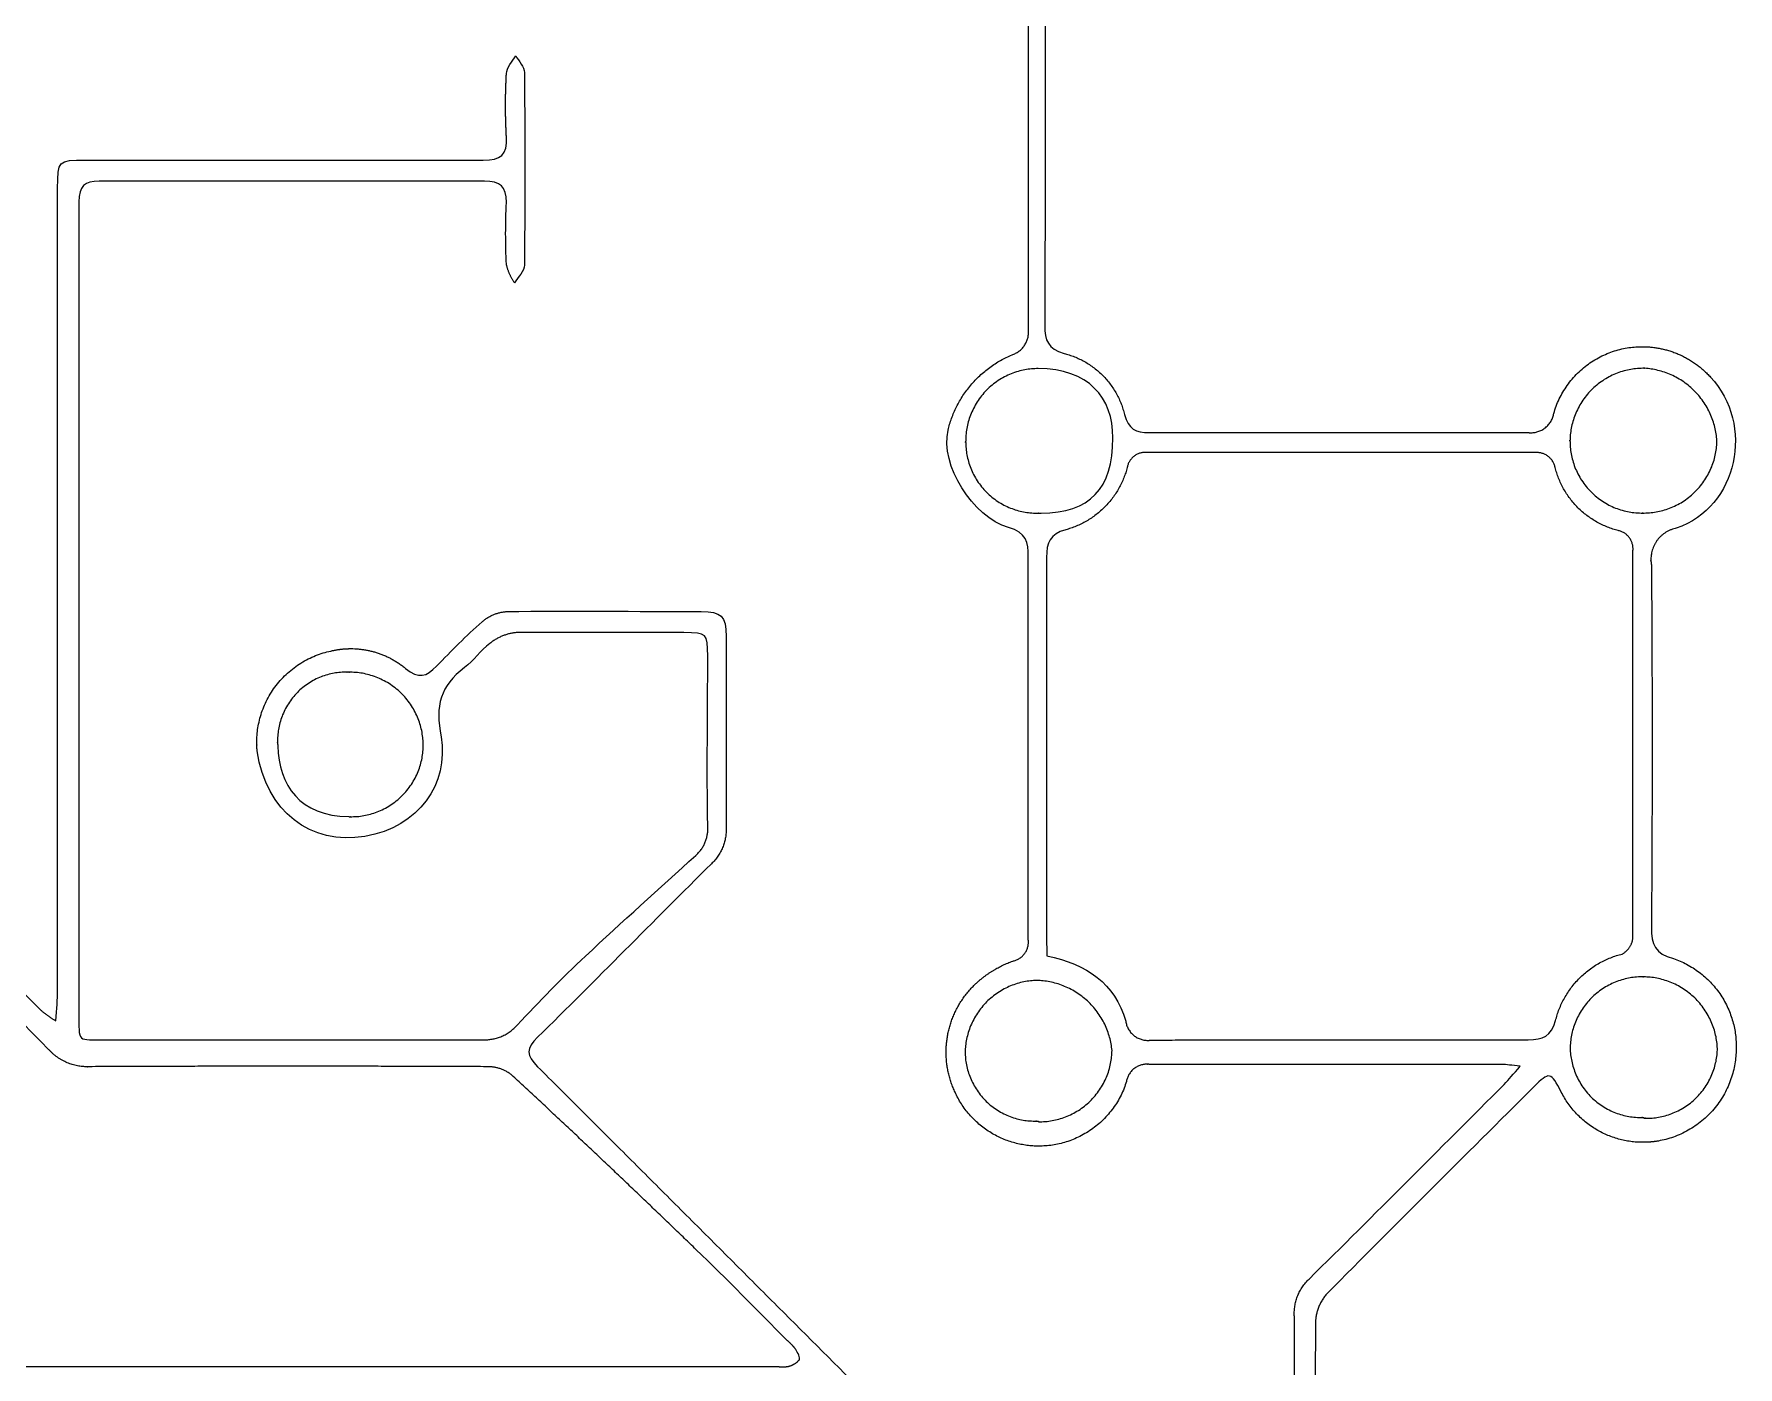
# Model space of a CAD drawing. Header units: millimetres. Extents: x -2315 to 326, y -226 to 400.
# Drawn here: x -2152.87 to -2143.18, y 13.17 to 20.75 of the extents above; entities that cross this region are included whole.
import ezdxf

# ---------------------------------------------------------------- set-up
doc = ezdxf.new("R2010")
doc.units = ezdxf.units.MM
doc.layers.add('Layer 03', color=5, linetype='Continuous', true_color=0x0000ff)

msp = doc.modelspace()

# ---------------------------------------------------------------- linework, layer by layer
at = {"layer": 'Layer 03'}
for p, q in [((-2143.7163, 18.027), (-2143.7196, 18.027)), ((-2143.7163, 18.027), (-2143.7196, 18.027)), ((-2147.1111, 15.6221), (-2147.1086, 15.5065)), ((-2147.1111, 15.6221), (-2147.1086, 15.5065)), ((-2147.1573, 14.566), (-2147.1573, 14.5618)), ((-2147.1573, 14.566), (-2147.1573, 14.5618)), ((-2143.7113, 14.5861), (-2143.7113, 14.5819)), ((-2143.7113, 14.5861), (-2143.7113, 14.5819))]:
    msp.add_line(p, q, dxfattribs=at)
for points, degree in [([(-2147.2142, 19.0723), (-2147.2142, 20.665), (-2147.2142, 22.2576)], 2), ([(-2147.2142, 19.0723), (-2147.2142, 20.665), (-2147.2142, 22.2576)], 2), ([(-2147.1212, 22.2618), (-2147.1162, 20.6775), (-2147.1212, 19.0933)], 2), ([(-2147.1212, 22.2618), (-2147.1162, 20.6775), (-2147.1212, 19.0933)], 2), ([(-2150.1858, 20.5283), (-2150.1858, 20.5635), (-2150.1514, 20.5971), (-2150.133, 20.6306)], 3), ([(-2150.1858, 20.5283), (-2150.1858, 20.5635), (-2150.1514, 20.5971), (-2150.133, 20.6306)], 3), ([(-2150.133, 20.6306), (-2150.1154, 20.5987), (-2150.0844, 20.5669), (-2150.0835, 20.5342)], 3), ([(-2150.133, 20.6306), (-2150.1154, 20.5987), (-2150.0844, 20.5669), (-2150.0835, 20.5342)], 3), ([(-2150.0835, 20.5342), (-2150.0785, 19.986), (-2150.0835, 19.4386)], 2), ([(-2150.0835, 20.5342), (-2150.0785, 19.986), (-2150.0835, 19.4386)], 2), ([(-2150.3182, 20.0355), (-2150.2168, 20.0355), (-2150.1799, 20.0656), (-2150.1858, 20.1671)], 3), ([(-2150.3182, 20.0355), (-2150.2168, 20.0355), (-2150.1799, 20.0656), (-2150.1858, 20.1671)], 3), ([(-2152.7407, 19.8754), (-2152.7407, 20.0355), (-2152.7407, 20.0355), (-2152.5815, 20.0355)], 3), ([(-2152.7407, 19.8754), (-2152.7407, 20.0355), (-2152.7407, 20.0355), (-2152.5815, 20.0355)], 3), ([(-2152.5815, 20.0355), (-2151.8271, 20.0355), (-2151.0726, 20.0355), (-2150.3182, 20.0355)], 3), ([(-2152.5815, 20.0355), (-2151.8271, 20.0355), (-2151.0726, 20.0355), (-2150.3182, 20.0355)], 3), ([(-2152.5035, 19.9156), (-2152.5873, 19.9156), (-2152.62, 19.8879), (-2152.6192, 19.7991)], 3), ([(-2152.5035, 19.9156), (-2152.5873, 19.9156), (-2152.62, 19.8879), (-2152.6192, 19.7991)], 3), ([(-2150.3107, 19.9156), (-2151.4071, 19.9156), (-2152.5035, 19.9156)], 2), ([(-2150.3107, 19.9156), (-2151.4071, 19.9156), (-2152.5035, 19.9156)], 2), ([(-2150.1858, 19.794), (-2150.1858, 19.8879), (-2150.221, 19.9156), (-2150.3107, 19.9156)], 3), ([(-2150.1858, 19.794), (-2150.1858, 19.8879), (-2150.221, 19.9156), (-2150.3107, 19.9156)], 3), ([(-2152.7407, 15.3086), (-2152.7407, 17.592), (-2152.7407, 19.8754)], 2), ([(-2152.7407, 15.3086), (-2152.7407, 17.592), (-2152.7407, 19.8754)], 2), ([(-2152.6192, 19.7991), (-2152.6192, 19.3364), (-2152.6192, 18.877), (-2152.6192, 18.411)], 3), ([(-2152.6192, 19.7991), (-2152.6192, 19.3364), (-2152.6192, 18.877), (-2152.6192, 18.411)], 3), ([(-2150.1858, 19.442), (-2150.1917, 19.5593), (-2150.1917, 19.6767), (-2150.1858, 19.794)], 3), ([(-2150.1858, 19.442), (-2150.1917, 19.5593), (-2150.1917, 19.6767), (-2150.1858, 19.794)], 3), ([(-2150.0835, 19.4386), (-2150.0835, 19.4043), (-2150.1204, 19.3707), (-2150.1405, 19.3372)], 3), ([(-2150.0835, 19.4386), (-2150.0835, 19.4043), (-2150.1204, 19.3707), (-2150.1405, 19.3372)], 3), ([(-2147.1212, 19.0933), (-2147.1212, 19.0095), (-2147.1028, 18.9625), (-2147.0114, 18.9357)], 3), ([(-2147.1212, 19.0933), (-2147.1212, 19.0095), (-2147.1028, 18.9625), (-2147.0114, 18.9357)], 3), ([(-2146.7331, 18.4545), (-2146.7331, 18.6859), (-2146.8739, 18.8494), (-2147.1589, 18.8494)], 3), ([(-2146.7331, 18.4545), (-2146.7331, 18.6859), (-2146.8739, 18.8494), (-2147.1589, 18.8494)], 3), ([(-2143.3315, 18.8007), (-2143.0801, 18.5317), (-2143.174, 18.0606), (-2143.526, 17.9407)], 3), ([(-2143.3315, 18.8007), (-2143.0801, 18.5317), (-2143.174, 18.0606), (-2143.526, 17.9407)], 3), ([(-2146.6677, 18.5887), (-2146.6459, 18.5048), (-2146.604, 18.4847), (-2146.5252, 18.4856)], 3), ([(-2146.6677, 18.5887), (-2146.6459, 18.5048), (-2146.604, 18.4847), (-2146.5252, 18.4856)], 3), ([(-2147.3274, 17.9449), (-2147.5319, 18.0052), (-2147.7172, 18.3003), (-2147.6719, 18.499)], 3), ([(-2147.3274, 17.9449), (-2147.5319, 18.0052), (-2147.7172, 18.3003), (-2147.6719, 18.499)], 3), ([(-2147.1422, 18.027), (-2146.863, 18.027), (-2146.7348, 18.1654), (-2146.7331, 18.4545)], 3), ([(-2147.1422, 18.027), (-2146.863, 18.027), (-2146.7348, 18.1654), (-2146.7331, 18.4545)], 3), ([(-2146.5252, 18.4856), (-2145.4489, 18.4856), (-2144.3726, 18.4856)], 2), ([(-2146.5252, 18.4856), (-2145.4489, 18.4856), (-2144.3726, 18.4856)], 2), ([(-2152.6192, 18.411), (-2152.6192, 16.7965), (-2152.6192, 15.1821)], 2), ([(-2152.6192, 18.411), (-2152.6192, 16.7965), (-2152.6192, 15.1821)], 2), ([(-2144.3341, 18.3707), (-2145.4355, 18.3707), (-2146.5361, 18.3707)], 2), ([(-2144.3341, 18.3707), (-2145.4355, 18.3707), (-2146.5361, 18.3707)], 2), ([(-2147.2151, 17.7773), (-2147.2151, 17.8611), (-2147.2268, 17.9156), (-2147.3274, 17.9449)], 3), ([(-2147.2151, 17.7773), (-2147.2151, 17.8611), (-2147.2268, 17.9156), (-2147.3274, 17.9449)], 3), ([(-2147.0022, 17.9315), (-2147.0919, 17.9063), (-2147.1111, 17.8594), (-2147.1111, 17.7739)], 3), ([(-2147.0022, 17.9315), (-2147.0919, 17.9063), (-2147.1111, 17.8594), (-2147.1111, 17.7739)], 3), ([(-2147.2151, 16.2684), (-2147.2151, 16.7714), (-2147.2151, 17.2743), (-2147.2151, 17.7773)], 3), ([(-2147.2151, 16.2684), (-2147.2151, 16.7714), (-2147.2151, 17.2743), (-2147.2151, 17.7773)], 3), ([(-2147.1111, 17.7739), (-2147.1111, 17.0564), (-2147.1111, 16.3397), (-2147.1111, 15.6221)], 3), ([(-2147.1111, 17.7739), (-2147.1111, 17.0564), (-2147.1111, 16.3397), (-2147.1111, 15.6221)], 3), ([(-2143.7733, 15.6071), (-2143.7733, 16.3414), (-2143.7733, 17.0748), (-2143.7733, 17.8091)], 3), ([(-2143.7733, 15.6071), (-2143.7733, 16.3414), (-2143.7733, 17.0748), (-2143.7733, 17.8091)], 3), ([(-2143.6677, 17.7311), (-2143.6601, 16.7001), (-2143.6677, 15.6691)], 2), ([(-2143.6677, 17.7311), (-2143.6601, 16.7001), (-2143.6677, 15.6691)], 2), ([(-2150.185, 17.4663), (-2149.8161, 17.4713), (-2149.4465, 17.4663), (-2149.0776, 17.4663)], 3), ([(-2150.185, 17.4663), (-2149.8161, 17.4713), (-2149.4465, 17.4663), (-2149.0776, 17.4663)], 3), ([(-2149.0776, 17.4663), (-2148.9611, 17.4663), (-2148.936, 17.4411), (-2148.9351, 17.3246)], 3), ([(-2149.0776, 17.4663), (-2148.9611, 17.4663), (-2148.936, 17.4411), (-2148.9351, 17.3246)], 3), ([(-2150.5831, 17.1561), (-2150.4993, 17.2399), (-2150.4155, 17.3305), (-2150.3249, 17.4076)], 3), ([(-2150.5831, 17.1561), (-2150.4993, 17.2399), (-2150.4155, 17.3305), (-2150.3249, 17.4076)], 3), ([(-2150.2797, 17.2852), (-2150.3333, 17.2466), (-2150.3719, 17.1863), (-2150.4247, 17.1469)], 3), ([(-2150.2797, 17.2852), (-2150.3333, 17.2466), (-2150.3719, 17.1863), (-2150.4247, 17.1469)], 3), ([(-2149.1757, 17.3464), (-2149.4943, 17.3464), (-2149.8128, 17.3464), (-2150.1313, 17.3464)], 3), ([(-2149.1757, 17.3464), (-2149.4943, 17.3464), (-2149.8128, 17.3464), (-2150.1313, 17.3464)], 3), ([(-2149.0399, 17.2114), (-2149.0399, 17.343), (-2149.0441, 17.3464), (-2149.1757, 17.3464)], 3), ([(-2149.0399, 17.2114), (-2149.0399, 17.343), (-2149.0441, 17.3464), (-2149.1757, 17.3464)], 3), ([(-2148.9351, 17.3246), (-2148.9351, 16.9625), (-2148.9351, 16.6004), (-2148.9351, 16.2349)], 3), ([(-2148.9351, 17.3246), (-2148.9351, 16.9625), (-2148.9351, 16.6004), (-2148.9351, 16.2349)], 3), ([(-2149.0399, 16.2458), (-2149.0458, 16.5668), (-2149.0399, 16.8896), (-2149.0399, 17.2114)], 3), ([(-2149.0399, 16.2458), (-2149.0458, 16.5668), (-2149.0399, 16.8896), (-2149.0399, 17.2114)], 3), ([(-2150.76, 17.1427), (-2150.6871, 17.0807), (-2150.641, 17.0949), (-2150.5831, 17.1561)], 3), ([(-2150.76, 17.1427), (-2150.6871, 17.0807), (-2150.641, 17.0949), (-2150.5831, 17.1561)], 3), ([(-2150.4247, 17.1469), (-2150.5613, 17.0438), (-2150.5923, 16.9306), (-2150.558, 16.7529)], 3), ([(-2150.4247, 17.1469), (-2150.5613, 17.0438), (-2150.5923, 16.9306), (-2150.558, 16.7529)], 3), ([(-2151.4876, 16.7018), (-2151.4817, 16.4771), (-2151.361, 16.302), (-2151.0835, 16.2986)], 3), ([(-2151.4876, 16.7018), (-2151.4817, 16.4771), (-2151.361, 16.302), (-2151.0835, 16.2986)], 3), ([(-2150.558, 16.7529), (-2150.5127, 16.4847), (-2150.6837, 16.2399), (-2150.9913, 16.1863)], 3), ([(-2150.558, 16.7529), (-2150.5127, 16.4847), (-2150.6837, 16.2399), (-2150.9913, 16.1863)], 3), ([(-2154.3175, 16.6649), (-2153.5765, 15.9331), (-2152.8355, 15.1963)], 2), ([(-2154.3175, 16.6649), (-2153.5765, 15.9331), (-2152.8355, 15.1963)], 2), ([(-2150.9913, 16.1863), (-2151.299, 16.1326), (-2151.5538, 16.3271), (-2151.6049, 16.6725)], 3), ([(-2150.9913, 16.1863), (-2151.299, 16.1326), (-2151.5538, 16.3271), (-2151.6049, 16.6725)], 3), ([(-2152.7902, 14.9717), (-2153.3074, 15.4973), (-2153.8279, 16.0195), (-2154.346, 16.545)], 3), ([(-2152.7902, 14.9717), (-2153.3074, 15.4973), (-2153.8279, 16.0195), (-2154.346, 16.545)], 3), ([(-2147.2151, 15.5978), (-2147.2151, 15.8225), (-2147.2151, 16.0471), (-2147.2151, 16.2684)], 3), ([(-2147.2151, 15.5978), (-2147.2151, 15.8225), (-2147.2151, 16.0471), (-2147.2151, 16.2684)], 3), ([(-2149.019, 16.0304), (-2149.3492, 15.7026), (-2149.6761, 15.3698), (-2150.0081, 15.0429)], 3), ([(-2149.019, 16.0304), (-2149.3492, 15.7026), (-2149.6761, 15.3698), (-2150.0081, 15.0429)], 3), ([(-2149.7348, 15.5048), (-2149.5286, 15.6993), (-2149.3157, 15.8887), (-2149.1078, 16.0781)], 3), ([(-2149.7348, 15.5048), (-2149.5286, 15.6993), (-2149.3157, 15.8887), (-2149.1078, 16.0781)], 3), ([(-2143.6677, 15.6691), (-2143.6677, 15.571), (-2143.6459, 15.519), (-2143.5428, 15.4905)], 3), ([(-2143.6677, 15.6691), (-2143.6677, 15.571), (-2143.6459, 15.519), (-2143.5428, 15.4905)], 3), ([(-2150.1246, 15.1125), (-2149.998, 15.2466), (-2149.8731, 15.3782), (-2149.7348, 15.5048)], 3), ([(-2150.1246, 15.1125), (-2149.998, 15.2466), (-2149.8731, 15.3782), (-2149.7348, 15.5048)], 3), ([(-2147.1086, 15.5065), (-2146.8815, 15.4587), (-2146.7214, 15.3489), (-2146.6602, 15.1343)], 3), ([(-2147.1086, 15.5065), (-2146.8815, 15.4587), (-2146.7214, 15.3489), (-2146.6602, 15.1343)], 3), ([(-2152.7516, 15.136), (-2152.7466, 15.2072), (-2152.7407, 15.2575), (-2152.7407, 15.3086)], 3), ([(-2152.7516, 15.136), (-2152.7466, 15.2072), (-2152.7407, 15.2575), (-2152.7407, 15.3086)], 3), ([(-2152.6192, 15.1821), (-2152.6192, 15.0077), (-2152.6334, 15.0287), (-2152.4608, 15.0287)], 3), ([(-2152.6192, 15.1821), (-2152.6192, 15.0077), (-2152.6334, 15.0287), (-2152.4608, 15.0287)], 3), ([(-2144.3693, 15.0287), (-2144.2855, 15.0287), (-2144.2385, 15.0488), (-2144.2134, 15.1376)], 3), ([(-2144.3693, 15.0287), (-2144.2855, 15.0287), (-2144.2385, 15.0488), (-2144.2134, 15.1376)], 3), ([(-2150.0081, 15.0429), (-2150.0735, 14.9792), (-2150.0751, 14.9398), (-2150.0081, 14.8753)], 3), ([(-2150.0081, 15.0429), (-2150.0735, 14.9792), (-2150.0751, 14.9398), (-2150.0081, 14.8753)], 3), ([(-2152.4608, 15.0287), (-2151.7466, 15.0287), (-2151.0358, 15.0287), (-2150.3182, 15.0287)], 3), ([(-2152.4608, 15.0287), (-2151.7466, 15.0287), (-2151.0358, 15.0287), (-2150.3182, 15.0287)], 3), ([(-2146.5126, 15.027), (-2145.4422, 15.0287), (-2144.3693, 15.0287)], 2), ([(-2146.5126, 15.027), (-2145.4422, 15.0287), (-2144.3693, 15.0287)], 2), ([(-2150.2981, 14.8753), (-2151.4297, 14.8803), (-2152.5614, 14.8753)], 2), ([(-2150.2981, 14.8753), (-2151.4297, 14.8803), (-2152.5614, 14.8753)], 2), ([(-2150.0081, 14.8753), (-2148.0014, 12.8711), (-2145.9971, 10.8635)], 2), ([(-2150.0081, 14.8753), (-2148.0014, 12.8711), (-2145.9971, 10.8635)], 2), ([(-2144.5202, 14.8879), (-2145.1908, 14.8879), (-2145.8546, 14.8879), (-2146.5219, 14.8879)], 3), ([(-2144.5202, 14.8879), (-2145.1908, 14.8879), (-2145.8546, 14.8879), (-2146.5219, 14.8879)], 3), ([(-2144.4145, 14.8778), (-2144.464, 14.8828), (-2144.4925, 14.8879), (-2144.5202, 14.8879)], 3), ([(-2144.4145, 14.8778), (-2144.464, 14.8828), (-2144.4925, 14.8879), (-2144.5202, 14.8879)], 3), ([(-2144.5059, 14.7747), (-2144.4791, 14.8024), (-2144.4548, 14.8325), (-2144.4145, 14.8778)], 3), ([(-2144.5059, 14.7747), (-2144.4791, 14.8024), (-2144.4548, 14.8325), (-2144.4145, 14.8778)], 3), ([(-2144.1807, 14.7303), (-2144.2402, 14.8468), (-2144.2494, 14.8493), (-2144.3391, 14.7588)], 3), ([(-2144.1807, 14.7303), (-2144.2402, 14.8468), (-2144.2494, 14.8493), (-2144.3391, 14.7588)], 3), ([(-2149.107, 13.835), (-2149.6275, 14.338), (-2150.1548, 14.8275)], 2), ([(-2149.107, 13.835), (-2149.6275, 14.338), (-2150.1548, 14.8275)], 2), ([(-2145.6166, 13.6665), (-2145.2444, 14.0337), (-2144.8756, 14.405), (-2144.5059, 14.7747)], 3), ([(-2145.6166, 13.6665), (-2145.2444, 14.0337), (-2144.8756, 14.405), (-2144.5059, 14.7747)], 3), ([(-2144.3391, 14.7588), (-2144.7306, 14.3681), (-2145.1229, 13.9784), (-2145.5126, 13.5852)], 3), ([(-2144.3391, 14.7588), (-2144.7306, 14.3681), (-2145.1229, 13.9784), (-2145.5126, 13.5852)], 3), ([(-2148.5873, 13.317), (-2148.7608, 13.4897), (-2148.931, 13.6657), (-2149.107, 13.835)], 3), ([(-2148.5873, 13.317), (-2148.7608, 13.4897), (-2148.931, 13.6657), (-2149.107, 13.835)], 3), ([(-2145.7004, 10.7587), (-2145.7004, 12.1066), (-2145.7004, 13.4545)], 2), ([(-2145.7004, 10.7587), (-2145.7004, 12.1066), (-2145.7004, 13.4545)], 2), ([(-2145.5805, 13.4176), (-2145.5856, 11.8249), (-2145.5805, 10.239)], 2), ([(-2145.5805, 13.4176), (-2145.5856, 11.8249), (-2145.5805, 10.239)], 2), ([(-2148.5194, 13.2055), (-2148.5118, 13.2172), (-2148.5278, 13.2474), (-2148.5387, 13.2659)], 3), ([(-2148.5194, 13.2055), (-2148.5118, 13.2172), (-2148.5278, 13.2474), (-2148.5387, 13.2659)], 3), ([(-2155.1607, 13.1686), (-2151.9017, 13.1686), (-2148.6434, 13.1686)], 2), ([(-2155.1607, 13.1686), (-2151.9017, 13.1686), (-2148.6434, 13.1686)], 2)]:
    msp.add_open_spline(points, degree=degree, dxfattribs=at)
for points, weights, knots in [([(-2150.1858, 20.1671), (-2150.1908, 20.2573), (-2150.1908, 20.3477), (-2150.1908, 20.4381), (-2150.1858, 20.5283)], [0.978085202279, 0.988598796234, 1, 0.988598796234, 0.978085202279], [-3.2027377, -3.2027377, -3.2027377, -3.1415927, -3.1415927, -3.0804476, -3.0804476, -3.0804476]), ([(-2150.1858, 20.1671), (-2150.1908, 20.2573), (-2150.1908, 20.3477), (-2150.1908, 20.4381), (-2150.1858, 20.5283)], [0.978085202279, 0.988598796234, 1, 0.988598796234, 0.978085202279], [-3.2027377, -3.2027377, -3.2027377, -3.1415927, -3.1415927, -3.0804476, -3.0804476, -3.0804476]), ([(-2144.2234, 18.5945), (-2144.1151, 18.974), (-2143.7205, 18.974), (-2143.4874, 18.974), (-2143.3315, 18.8007)], [0.910928192662, 0.761889083318, 1, 0.844192793167, 0.854151702733], [-2.847793, -2.847793, -2.847793, -1.570796, -1.570796, -0.735197, -0.735197, -0.735197]), ([(-2144.2234, 18.5945), (-2144.1151, 18.974), (-2143.7205, 18.974), (-2143.4874, 18.974), (-2143.3315, 18.8007)], [0.910928192662, 0.761889083318, 1, 0.844192793167, 0.854151702733], [-2.847793, -2.847793, -2.847793, -1.570796, -1.570796, -0.735197, -0.735197, -0.735197]), ([(-2147.1589, 18.8494), (-2147.5716, 18.8488), (-2147.5716, 18.4361), (-2147.5716, 18.429), (-2147.5713, 18.4219)], [0.999406938288, 0.707403612865, 1, 0.992906723624, 0.986157016621], [1.572388, 1.572388, 1.572388, 3.141593, 3.141593, 3.179634, 3.179634, 3.179634]), ([(-2147.1589, 18.8494), (-2147.5716, 18.8488), (-2147.5716, 18.4361), (-2147.5716, 18.429), (-2147.5713, 18.4219)], [0.999406938288, 0.707403612865, 1, 0.992906723624, 0.986157016621], [1.572388, 1.572388, 1.572388, 3.141593, 3.141593, 3.179634, 3.179634, 3.179634]), ([(-2143.7054, 18.851), (-2143.7088, 18.8511), (-2143.7123, 18.8511), (-2144.1199, 18.8511), (-2144.1312, 18.4436)], [0.993312387066, 0.996617121733, 1, 0.712845949693, 0.988746578095], [1.552654, 1.552654, 1.552654, 1.570796, 1.570796, 3.110813, 3.110813, 3.110813]), ([(-2143.7054, 18.851), (-2143.7088, 18.8511), (-2143.7123, 18.8511), (-2144.1199, 18.8511), (-2144.1312, 18.4436)], [0.993312387066, 0.996617121733, 1, 0.712845949693, 0.988746578095], [1.552654, 1.552654, 1.552654, 1.570796, 1.570796, 3.110813, 3.110813, 3.110813]), ([(-2144.3726, 18.4856), (-2144.363, 18.4841), (-2144.3533, 18.4841), (-2144.2415, 18.4841), (-2144.2234, 18.5945)], [0.946675496791, 0.970332741137, 1, 0.739607059289, 0.942212093381], [4.553282, 4.553282, 4.553282, 4.712389, 4.712389, 6.108885, 6.108885, 6.108885]), ([(-2144.3726, 18.4856), (-2144.363, 18.4841), (-2144.3533, 18.4841), (-2144.2415, 18.4841), (-2144.2234, 18.5945)], [0.946675496791, 0.970332741137, 1, 0.739607059289, 0.942212093381], [4.553282, 4.553282, 4.553282, 4.712389, 4.712389, 6.108885, 6.108885, 6.108885]), ([(-2144.1312, 18.4436), (-2144.1313, 18.4403), (-2144.1313, 18.4369), (-2144.1313, 18.027), (-2143.7214, 18.027), (-2143.7188, 18.027), (-2143.7163, 18.027)], [0.993292875382, 0.996607134856, 1, 0.707106781187, 1, 0.997437318902, 0.994919482369], [3.123397, 3.123397, 3.123397, 3.141593, 3.141593, 4.712389, 4.712389, 4.726133, 4.726133, 4.726133]), ([(-2144.1312, 18.4436), (-2144.1313, 18.4403), (-2144.1313, 18.4369), (-2144.1313, 18.027), (-2143.7214, 18.027), (-2143.7188, 18.027), (-2143.7163, 18.027)], [0.993292875382, 0.996607134856, 1, 0.707106781187, 1, 0.997437318902, 0.994919482369], [3.123397, 3.123397, 3.123397, 3.141593, 3.141593, 4.712389, 4.712389, 4.726133, 4.726133, 4.726133]), ([(-2143.7196, 18.027), (-2143.7166, 18.027), (-2143.7135, 18.027), (-2143.3084, 18.027), (-2143.2947, 18.4319)], [0.994042717232, 0.996990434428, 1, 0.714079471385, 0.986386606864], [4.696249, 4.696249, 4.696249, 4.712389, 4.712389, 6.245791, 6.245791, 6.245791]), ([(-2143.7196, 18.027), (-2143.7166, 18.027), (-2143.7135, 18.027), (-2143.3084, 18.027), (-2143.2947, 18.4319)], [0.994042717232, 0.996990434428, 1, 0.714079471385, 0.986386606864], [4.696249, 4.696249, 4.696249, 4.712389, 4.712389, 6.245791, 6.245791, 6.245791]), ([(-2147.5713, 18.4219), (-2147.5614, 18.0264), (-2147.1658, 18.0264), (-2147.154, 18.0264), (-2147.1422, 18.027)], [0.989811828816, 0.71229268735, 1, 0.988086456984, 0.97714208975], [3.169405, 3.169405, 3.169405, 4.712389, 4.712389, 4.776282, 4.776282, 4.776282]), ([(-2147.5713, 18.4219), (-2147.5614, 18.0264), (-2147.1658, 18.0264), (-2147.154, 18.0264), (-2147.1422, 18.027)], [0.989811828816, 0.71229268735, 1, 0.988086456984, 0.97714208975], [3.169405, 3.169405, 3.169405, 4.712389, 4.712389, 4.776282, 4.776282, 4.776282]), ([(-2146.5361, 18.3707), (-2146.5435, 18.3718), (-2146.551, 18.3718), (-2146.6372, 18.3718), (-2146.6518, 18.2869)], [0.947048990177, 0.970566695621, 1, 0.741292072472, 0.939609350491], [1.412945, 1.412945, 1.412945, 1.570796, 1.570796, 2.958256, 2.958256, 2.958256]), ([(-2146.5361, 18.3707), (-2146.5435, 18.3718), (-2146.551, 18.3718), (-2146.6372, 18.3718), (-2146.6518, 18.2869)], [0.947048990177, 0.970566695621, 1, 0.741292072472, 0.939609350491], [1.412945, 1.412945, 1.412945, 1.570796, 1.570796, 2.958256, 2.958256, 2.958256]), ([(-2144.2159, 18.2869), (-2144.2342, 18.3715), (-2144.3208, 18.3715), (-2144.3274, 18.3715), (-2144.3341, 18.3707)], [0.9275743886, 0.749437473544, 1, 0.97485104614, 0.954020866766], [0.227021, 0.227021, 0.227021, 1.570796, 1.570796, 1.705671, 1.705671, 1.705671]), ([(-2144.2159, 18.2869), (-2144.2342, 18.3715), (-2144.3208, 18.3715), (-2144.3274, 18.3715), (-2144.3341, 18.3707)], [0.9275743886, 0.749437473544, 1, 0.97485104614, 0.954020866766], [0.227021, 0.227021, 0.227021, 1.570796, 1.570796, 1.705671, 1.705671, 1.705671]), ([(-2143.526, 17.9407), (-2143.6707, 17.9116), (-2143.6707, 17.764), (-2143.6707, 17.7474), (-2143.6677, 17.7311)], [0.931497275356, 0.746714176596, 1, 0.963297849895, 0.935793917678], [1.783212, 1.783212, 1.783212, 3.141593, 3.141593, 3.338428, 3.338428, 3.338428]), ([(-2143.526, 17.9407), (-2143.6707, 17.9116), (-2143.6707, 17.764), (-2143.6707, 17.7474), (-2143.6677, 17.7311)], [0.931497275356, 0.746714176596, 1, 0.963297849895, 0.935793917678], [1.783212, 1.783212, 1.783212, 3.141593, 3.141593, 3.338428, 3.338428, 3.338428]), ([(-2151.6049, 16.6725), (-2151.6071, 16.6967), (-2151.6071, 16.721), (-2151.6071, 17.1518), (-2151.1858, 17.2416)], [0.96518564705, 0.981413335293, 1, 0.748927236058, 0.92830167092], [-3.241274, -3.241274, -3.241274, -3.141593, -3.141593, -1.795081, -1.795081, -1.795081]), ([(-2151.6049, 16.6725), (-2151.6071, 16.6967), (-2151.6071, 16.721), (-2151.6071, 17.1518), (-2151.1858, 17.2416)], [0.96518564705, 0.981413335293, 1, 0.748927236058, 0.92830167092], [-3.241274, -3.241274, -3.241274, -3.141593, -3.141593, -1.795081, -1.795081, -1.795081]), ([(-2151.1858, 17.2416), (-2151.1296, 17.2551), (-2151.0718, 17.2551), (-2150.8956, 17.2551), (-2150.76, 17.1427)], [0.921481092314, 0.953291956864, 1, 0.870084125638, 0.855419362105], [-1.8212932, -1.8212932, -1.8212932, -1.5707963, -1.5707963, -0.8740531, -0.8740531, -0.8740531]), ([(-2151.1858, 17.2416), (-2151.1296, 17.2551), (-2151.0718, 17.2551), (-2150.8956, 17.2551), (-2150.76, 17.1427)], [0.921481092314, 0.953291956864, 1, 0.870084125638, 0.855419362105], [-1.8212932, -1.8212932, -1.8212932, -1.5707963, -1.5707963, -0.8740531, -0.8740531, -0.8740531]), ([(-2151.0844, 17.1209), (-2151.0916, 17.1212), (-2151.0989, 17.1212), (-2151.4887, 17.1212), (-2151.4887, 16.7314), (-2151.4887, 16.7166), (-2151.4876, 16.7018)], [0.985065269655, 0.992331878787, 1, 0.707106781187, 1, 0.984488833644, 0.970620561465], [1.529672, 1.529672, 1.529672, 1.570796, 1.570796, 3.141593, 3.141593, 3.22478, 3.22478, 3.22478]), ([(-2151.0844, 17.1209), (-2151.0916, 17.1212), (-2151.0989, 17.1212), (-2151.4887, 17.1212), (-2151.4887, 16.7314), (-2151.4887, 16.7166), (-2151.4876, 16.7018)], [0.985065269655, 0.992331878787, 1, 0.707106781187, 1, 0.984488833644, 0.970620561465], [1.529672, 1.529672, 1.529672, 1.570796, 1.570796, 3.141593, 3.141593, 3.22478, 3.22478, 3.22478]), ([(-2150.6594, 16.7127), (-2150.67, 17.121), (-2151.0784, 17.121), (-2151.0814, 17.121), (-2151.0844, 17.1209)], [0.98952286632, 0.712442552232, 1, 0.997039680516, 0.994139201894], [0.028616, 0.028616, 0.028616, 1.570796, 1.570796, 1.586673, 1.586673, 1.586673]), ([(-2150.6594, 16.7127), (-2150.67, 17.121), (-2151.0784, 17.121), (-2151.0814, 17.121), (-2151.0844, 17.1209)], [0.98952286632, 0.712442552232, 1, 0.997039680516, 0.994139201894], [0.028616, 0.028616, 0.028616, 1.570796, 1.570796, 1.586673, 1.586673, 1.586673]), ([(-2151.0835, 16.2986), (-2151.076, 16.2983), (-2151.0684, 16.2983), (-2150.6594, 16.2983), (-2150.6594, 16.7074)], [0.98519246014, 0.992398971728, 1, 0.707106781187, 1], [4.671624, 4.671624, 4.671624, 4.712389, 4.712389, 6.283185, 6.283185, 6.283185]), ([(-2151.0835, 16.2986), (-2151.076, 16.2983), (-2151.0684, 16.2983), (-2150.6594, 16.2983), (-2150.6594, 16.7074)], [0.98519246014, 0.992398971728, 1, 0.707106781187, 1], [4.671624, 4.671624, 4.671624, 4.712389, 4.712389, 6.283185, 6.283185, 6.283185]), ([(-2147.6317, 14.7294), (-2147.6828, 14.8378), (-2147.6828, 14.9576), (-2147.6828, 15.1895), (-2147.5135, 15.348)], [0.879398234278, 0.915074848055, 1, 0.847719965332, 0.853785754118], [-3.597049, -3.597049, -3.597049, -3.141593, -3.141593, -2.32491, -2.32491, -2.32491]), ([(-2147.6317, 14.7294), (-2147.6828, 14.8378), (-2147.6828, 14.9576), (-2147.6828, 15.1895), (-2147.5135, 15.348)], [0.879398234278, 0.915074848055, 1, 0.847719965332, 0.853785754118], [-3.597049, -3.597049, -3.597049, -3.141593, -3.141593, -2.32491, -2.32491, -2.32491]), ([(-2143.7113, 15.3866), (-2143.7148, 15.3867), (-2143.7182, 15.3867), (-2144.1159, 15.3867), (-2144.1304, 14.9893)], [0.993096994488, 0.996506836354, 1, 0.714600128362, 0.985396723552], [1.552062, 1.552062, 1.552062, 1.570796, 1.570796, 3.101406, 3.101406, 3.101406]), ([(-2143.7113, 15.3866), (-2143.7148, 15.3867), (-2143.7182, 15.3867), (-2144.1159, 15.3867), (-2144.1304, 14.9893)], [0.993096994488, 0.996506836354, 1, 0.714600128362, 0.985396723552], [1.552062, 1.552062, 1.552062, 1.570796, 1.570796, 3.101406, 3.101406, 3.101406]), ([(-2146.6602, 15.1343), (-2146.6451, 15.025), (-2146.5348, 15.025), (-2146.5236, 15.025), (-2146.5126, 15.027)], [0.949845719433, 0.734802874508, 1, 0.964766184308, 0.938009326692], [3.290128, 3.290128, 3.290128, 4.712389, 4.712389, 4.901349, 4.901349, 4.901349]), ([(-2146.6602, 15.1343), (-2146.6451, 15.025), (-2146.5348, 15.025), (-2146.5236, 15.025), (-2146.5126, 15.027)], [0.949845719433, 0.734802874508, 1, 0.964766184308, 0.938009326692], [3.290128, 3.290128, 3.290128, 4.712389, 4.712389, 4.901349, 4.901349, 4.901349]), ([(-2150.3182, 15.0287), (-2150.3135, 15.0285), (-2150.3088, 15.0285), (-2150.1975, 15.0285), (-2150.1246, 15.1125)], [0.984518574788, 0.992043127309, 1, 0.841101231741, 0.854612180965], [4.669716, 4.669716, 4.669716, 4.712389, 4.712389, 5.5645685, 5.5645685, 5.5645685]), ([(-2150.3182, 15.0287), (-2150.3135, 15.0285), (-2150.3088, 15.0285), (-2150.1975, 15.0285), (-2150.1246, 15.1125)], [0.984518574788, 0.992043127309, 1, 0.841101231741, 0.854612180965], [4.669716, 4.669716, 4.669716, 4.712389, 4.712389, 5.5645685, 5.5645685, 5.5645685]), ([(-2152.5614, 14.8753), (-2152.567, 14.8751), (-2152.5726, 14.8751), (-2152.7028, 14.8751), (-2152.7902, 14.9717)], [0.984690414329, 0.992133953782, 1, 0.844668261362, 0.854092464333], [-4.7545749, -4.7545749, -4.7545749, -4.712389, -4.712389, -3.8793396, -3.8793396, -3.8793396]), ([(-2152.5614, 14.8753), (-2152.567, 14.8751), (-2152.5726, 14.8751), (-2152.7028, 14.8751), (-2152.7902, 14.9717)], [0.984690414329, 0.992133953782, 1, 0.844668261362, 0.854092464333], [-4.7545749, -4.7545749, -4.7545749, -4.712389, -4.712389, -3.8793396, -3.8793396, -3.8793396]), ([(-2147.5747, 14.9583), (-2147.5702, 14.5655), (-2147.1774, 14.5655), (-2147.1673, 14.5655), (-2147.1573, 14.566)], [0.995338068997, 0.709456598755, 1, 0.989602672606, 0.979943528346], [3.154195, 3.154195, 3.154195, 4.712389, 4.712389, 4.76815, 4.76815, 4.76815]), ([(-2147.5747, 14.9583), (-2147.5702, 14.5655), (-2147.1774, 14.5655), (-2147.1673, 14.5655), (-2147.1573, 14.566)], [0.995338068997, 0.709456598755, 1, 0.989602672606, 0.979943528346], [3.154195, 3.154195, 3.154195, 4.712389, 4.712389, 4.76815, 4.76815, 4.76815]), ([(-2147.1573, 14.5618), (-2147.1547, 14.5617), (-2147.1521, 14.5617), (-2146.7463, 14.5617), (-2146.7381, 14.9675)], [0.994942125615, 0.99744884171, 1, 0.711266482931, 0.991798749595], [4.698707, 4.698707, 4.698707, 4.712389, 4.712389, 6.260877, 6.260877, 6.260877]), ([(-2147.1573, 14.5618), (-2147.1547, 14.5617), (-2147.1521, 14.5617), (-2146.7463, 14.5617), (-2146.7381, 14.9675)], [0.994942125615, 0.99744884171, 1, 0.711266482931, 0.991798749595], [4.698707, 4.698707, 4.698707, 4.712389, 4.712389, 6.260877, 6.260877, 6.260877]), ([(-2144.1304, 14.9893), (-2144.1298, 14.5858), (-2143.7264, 14.5858), (-2143.7188, 14.5858), (-2143.7113, 14.5861)], [0.999430300681, 0.707391908413, 1, 0.992322231059, 0.985046985168], [3.143122, 3.143122, 3.143122, 4.712389, 4.712389, 4.753565, 4.753565, 4.753565]), ([(-2144.1304, 14.9893), (-2144.1298, 14.5858), (-2143.7264, 14.5858), (-2143.7188, 14.5858), (-2143.7113, 14.5861)], [0.999430300681, 0.707391908413, 1, 0.992322231059, 0.985046985168], [3.143122, 3.143122, 3.143122, 4.712389, 4.712389, 4.753565, 4.753565, 4.753565]), ([(-2143.7113, 14.5819), (-2143.7037, 14.5816), (-2143.6961, 14.5816), (-2143.2985, 14.5816), (-2143.2921, 14.9792)], [0.984998477907, 0.992296633168, 1, 0.710388197127, 0.993510694509], [4.671076, 4.671076, 4.671076, 4.712389, 4.712389, 6.265587, 6.265587, 6.265587]), ([(-2143.7113, 14.5819), (-2143.7037, 14.5816), (-2143.6961, 14.5816), (-2143.2985, 14.5816), (-2143.2921, 14.9792)], [0.984998477907, 0.992296633168, 1, 0.710388197127, 0.993510694509], [4.671076, 4.671076, 4.671076, 4.712389, 4.712389, 6.265587, 6.265587, 6.265587]), ([(-2150.1548, 14.8275), (-2150.2157, 14.8753), (-2150.2931, 14.8753), (-2150.2956, 14.8753), (-2150.2981, 14.8753)], [0.856599622529, 0.874674714854, 1, 0.995349483899, 0.990846648241], [0.8986725, 0.8986725, 0.8986725, 1.5707963, 1.5707963, 1.5957372, 1.5957372, 1.5957372]), ([(-2150.1548, 14.8275), (-2150.2157, 14.8753), (-2150.2931, 14.8753), (-2150.2956, 14.8753), (-2150.2981, 14.8753)], [0.856599622529, 0.874674714854, 1, 0.995349483899, 0.990846648241], [0.8986725, 0.8986725, 0.8986725, 1.5707963, 1.5707963, 1.5957372, 1.5957372, 1.5957372]), ([(-2146.5219, 14.8879), (-2146.531, 14.8893), (-2146.5403, 14.8893), (-2146.6395, 14.8893), (-2146.656, 14.7915)], [0.943562442792, 0.968364193702, 1, 0.740609165042, 0.940659525294], [1.401132, 1.401132, 1.401132, 1.570796, 1.570796, 2.961918, 2.961918, 2.961918]), ([(-2146.5219, 14.8879), (-2146.531, 14.8893), (-2146.5403, 14.8893), (-2146.6395, 14.8893), (-2146.656, 14.7915)], [0.943562442792, 0.968364193702, 1, 0.740609165042, 0.940659525294], [1.401132, 1.401132, 1.401132, 1.570796, 1.570796, 2.961918, 2.961918, 2.961918]), ([(-2146.656, 14.7915), (-2146.77, 14.4231), (-2147.1556, 14.4231), (-2147.4922, 14.4231), (-2147.6317, 14.7294)], [0.905817521697, 0.766066792798, 1, 0.78955040639, 0.881525236466], [-5.966981, -5.966981, -5.966981, -4.712389, -4.712389, -3.583741, -3.583741, -3.583741]), ([(-2146.656, 14.7915), (-2146.77, 14.4231), (-2147.1556, 14.4231), (-2147.4922, 14.4231), (-2147.6317, 14.7294)], [0.905817521697, 0.766066792798, 1, 0.78955040639, 0.881525236466], [-5.966981, -5.966981, -5.966981, -4.712389, -4.712389, -3.583741, -3.583741, -3.583741]), ([(-2143.6283, 14.452), (-2143.6716, 14.4446), (-2143.7156, 14.4446), (-2144.0359, 14.4446), (-2144.1807, 14.7303)], [0.940259497835, 0.966237974368, 1, 0.797172984587, 0.875259254555], [-4.893456, -4.893456, -4.893456, -4.712389, -4.712389, -3.624621, -3.624621, -3.624621]), ([(-2143.6283, 14.452), (-2143.6716, 14.4446), (-2143.7156, 14.4446), (-2144.0359, 14.4446), (-2144.1807, 14.7303)], [0.940259497835, 0.966237974368, 1, 0.797172984587, 0.875259254555], [-4.893456, -4.893456, -4.893456, -4.712389, -4.712389, -3.624621, -3.624621, -3.624621]), ([(-2145.7004, 13.4545), (-2145.7008, 13.4622), (-2145.7008, 13.4699), (-2145.7008, 13.5863), (-2145.6166, 13.6665)], [0.977648507668, 0.98836180702, 1, 0.849263858382, 0.853679034244], [-3.2040087, -3.2040087, -3.2040087, -3.1415927, -3.1415927, -2.3331896, -2.3331896, -2.3331896]), ([(-2145.7004, 13.4545), (-2145.7008, 13.4622), (-2145.7008, 13.4699), (-2145.7008, 13.5863), (-2145.6166, 13.6665)], [0.977648507668, 0.98836180702, 1, 0.849263858382, 0.853679034244], [-3.2040087, -3.2040087, -3.2040087, -3.1415927, -3.1415927, -2.3331896, -2.3331896, -2.3331896]), ([(-2148.6434, 13.1686), (-2148.6284, 13.1667), (-2148.6133, 13.1667), (-2148.5981, 13.1667), (-2148.5831, 13.1686)], [0.953718054817, 0.974668110829, 1, 0.974668110829, 0.953718054817], [4.5765332, 4.5765332, 4.5765332, 4.712389, 4.712389, 4.8482448, 4.8482448, 4.8482448]), ([(-2148.6434, 13.1686), (-2148.6284, 13.1667), (-2148.6133, 13.1667), (-2148.5981, 13.1667), (-2148.5831, 13.1686)], [0.953718054817, 0.974668110829, 1, 0.974668110829, 0.953718054817], [4.5765332, 4.5765332, 4.5765332, 4.712389, 4.712389, 4.8482448, 4.8482448, 4.8482448])]:
    msp.add_rational_spline(points, weights, degree=2, knots=knots, dxfattribs=at)
for points, weights in [([(-2150.1405, 19.3372), (-2150.1722, 19.3857), (-2150.1858, 19.442)], [0.862724430645, 0.878452395005, 0.921153184859]), ([(-2150.1405, 19.3372), (-2150.1722, 19.3857), (-2150.1858, 19.442)], [0.862724430645, 0.878452395005, 0.921153184859]), ([(-2147.3073, 18.9281), (-2147.2134, 18.9586), (-2147.2134, 19.0573)], [0.902826284817, 0.768607241212, 1]), ([(-2147.3073, 18.9281), (-2147.2134, 18.9586), (-2147.2134, 19.0573)], [0.902826284817, 0.768607241212, 1]), ([(-2147.2134, 19.0573), (-2147.2134, 19.0648), (-2147.2142, 19.0723)], [1, 0.9775468222, 0.958536163113]), ([(-2147.2134, 19.0573), (-2147.2134, 19.0648), (-2147.2142, 19.0723)], [1, 0.9775468222, 0.958536163113]), ([(-2147.6719, 18.499), (-2147.5978, 18.8055), (-2147.3073, 18.9281)], [0.921042726055, 0.806651624045, 0.886147809997]), ([(-2147.6719, 18.499), (-2147.5978, 18.8055), (-2147.3073, 18.9281)], [0.921042726055, 0.806651624045, 0.886147809997]), ([(-2147.0114, 18.9357), (-2146.7349, 18.8658), (-2146.6677, 18.5887)], [0.918412915361, 0.787463246199, 0.920897503916]), ([(-2147.0114, 18.9357), (-2146.7349, 18.8658), (-2146.6677, 18.5887)], [0.918412915361, 0.787463246199, 0.920897503916]), ([(-2143.2947, 18.4319), (-2143.3138, 18.8239), (-2143.7054, 18.851)], [0.980642672723, 0.730271480086, 0.973141991643]), ([(-2143.2947, 18.4319), (-2143.3138, 18.8239), (-2143.7054, 18.851)], [0.980642672723, 0.730271480086, 0.973141991643]), ([(-2146.6518, 18.2869), (-2146.7236, 18.0073), (-2147.0022, 17.9315)], [0.917426290179, 0.791465364983, 0.913906419017]), ([(-2146.6518, 18.2869), (-2146.7236, 18.0073), (-2147.0022, 17.9315)], [0.917426290179, 0.791465364983, 0.913906419017]), ([(-2143.8571, 17.9273), (-2144.1441, 17.9997), (-2144.2159, 18.2869)], [0.91846233966, 0.788348805578, 0.919054958069]), ([(-2143.8571, 17.9273), (-2144.1441, 17.9997), (-2144.2159, 18.2869)], [0.91846233966, 0.788348805578, 0.919054958069]), ([(-2143.7724, 17.8231), (-2143.7724, 17.9096), (-2143.8571, 17.9273)], [1, 0.748046607857, 0.929565264466]), ([(-2143.7724, 17.8231), (-2143.7724, 17.9096), (-2143.8571, 17.9273)], [1, 0.748046607857, 0.929565264466]), ([(-2143.7733, 17.8091), (-2143.7724, 17.8161), (-2143.7724, 17.8231)], [0.951670510866, 0.973423818926, 1]), ([(-2143.7733, 17.8091), (-2143.7724, 17.8161), (-2143.7724, 17.8231)], [0.951670510866, 0.973423818926, 1]), ([(-2150.3249, 17.4076), (-2150.2647, 17.4603), (-2150.185, 17.4663)], [0.854494136564, 0.864067563137, 0.971064204076]), ([(-2150.3249, 17.4076), (-2150.2647, 17.4603), (-2150.185, 17.4663)], [0.854494136564, 0.864067563137, 0.971064204076]), ([(-2150.1313, 17.3464), (-2150.2145, 17.3376), (-2150.2797, 17.2852)], [0.960237944737, 0.869985574879, 0.856084372539]), ([(-2150.1313, 17.3464), (-2150.2145, 17.3376), (-2150.2797, 17.2852)], [0.960237944737, 0.869985574879, 0.856084372539]), ([(-2150.6594, 16.7074), (-2150.6594, 16.71), (-2150.6594, 16.7127)], [1, 0.997319119236, 0.994687315208]), ([(-2150.6594, 16.7074), (-2150.6594, 16.71), (-2150.6594, 16.7127)], [1, 0.997319119236, 0.994687315208]), ([(-2149.1078, 16.0781), (-2149.0393, 16.1383), (-2149.0393, 16.2294)], [0.854474110349, 0.841941487804, 1]), ([(-2149.1078, 16.0781), (-2149.0393, 16.1383), (-2149.0393, 16.2294)], [0.854474110349, 0.841941487804, 1]), ([(-2149.0393, 16.2294), (-2149.0393, 16.2376), (-2149.0399, 16.2458)], [1, 0.983403400001, 0.968687670667]), ([(-2149.0393, 16.2294), (-2149.0393, 16.2376), (-2149.0399, 16.2458)], [1, 0.983403400001, 0.968687670667]), ([(-2148.9349, 16.2243), (-2148.9349, 16.1091), (-2149.019, 16.0304)], [1, 0.847804275841, 0.853779085955]), ([(-2148.9349, 16.2243), (-2148.9349, 16.1091), (-2149.019, 16.0304)], [1, 0.847804275841, 0.853779085955]), ([(-2148.9351, 16.2349), (-2148.9349, 16.2296), (-2148.9349, 16.2243)], [0.984025172815, 0.991782006045, 1]), ([(-2148.9351, 16.2349), (-2148.9349, 16.2296), (-2148.9349, 16.2243)], [0.984025172815, 0.991782006045, 1]), ([(-2147.3039, 15.4763), (-2147.2143, 15.4936), (-2147.2143, 15.5849)], [0.933532500616, 0.745328303455, 1]), ([(-2147.3039, 15.4763), (-2147.2143, 15.4936), (-2147.2143, 15.5849)], [0.933532500616, 0.745328303455, 1]), ([(-2147.2143, 15.5849), (-2147.2143, 15.5914), (-2147.2151, 15.5978)], [1, 0.976316710059, 0.956463472754]), ([(-2147.2143, 15.5849), (-2147.2143, 15.5914), (-2147.2151, 15.5978)], [1, 0.976316710059, 0.956463472754]), ([(-2143.8345, 15.5165), (-2143.7801, 15.5457), (-2143.7733, 15.6071)], [0.872170892171, 0.809295787384, 0.958762751457]), ([(-2143.8345, 15.5165), (-2143.7801, 15.5457), (-2143.7733, 15.6071)], [0.872170892171, 0.809295787384, 0.958762751457]), ([(-2147.5135, 15.348), (-2147.4218, 15.4335), (-2147.3039, 15.4763)], [0.853813529454, 0.856865946534, 0.895734811857]), ([(-2147.5135, 15.348), (-2147.4218, 15.4335), (-2147.3039, 15.4763)], [0.853813529454, 0.856865946534, 0.895734811857]), ([(-2144.2134, 15.1376), (-2144.1381, 15.4413), (-2143.8345, 15.5165)], [0.919586201483, 0.787520579704, 0.919586201483]), ([(-2144.2134, 15.1376), (-2144.1381, 15.4413), (-2143.8345, 15.5165)], [0.919586201483, 0.787520579704, 0.919586201483]), ([(-2143.5428, 15.4905), (-2143.185, 15.3691), (-2143.185, 14.9913)], [0.899947679603, 0.771125929627, 1]), ([(-2143.5428, 15.4905), (-2143.185, 15.3691), (-2143.185, 14.9913)], [0.899947679603, 0.771125929627, 1]), ([(-2147.1665, 15.3665), (-2147.5645, 15.3563), (-2147.5747, 14.9583)], [0.989612480841, 0.717494300346, 0.989612480841]), ([(-2147.1665, 15.3665), (-2147.5645, 15.3563), (-2147.5747, 14.9583)], [0.989612480841, 0.717494300346, 0.989612480841]), ([(-2146.7381, 14.9675), (-2146.7764, 15.3558), (-2147.1665, 15.3665)], [0.962797312415, 0.731938210234, 0.988940804804]), ([(-2146.7381, 14.9675), (-2146.7764, 15.3558), (-2147.1665, 15.3665)], [0.962797312415, 0.731938210234, 0.988940804804]), ([(-2143.2921, 14.9792), (-2143.3095, 15.3807), (-2143.7113, 15.3866)], [0.982794915, 0.718851699929, 0.993945927365]), ([(-2143.2921, 14.9792), (-2143.3095, 15.3807), (-2143.7113, 15.3866)], [0.982794915, 0.718851699929, 0.993945927365]), ([(-2152.8355, 15.1963), (-2152.7953, 15.1637), (-2152.7516, 15.136)], [0.855823568441, 0.858408420674, 0.863936417241]), ([(-2152.8355, 15.1963), (-2152.7953, 15.1637), (-2152.7516, 15.136)], [0.855823568441, 0.858408420674, 0.863936417241]), ([(-2143.1857, 14.965), (-2143.1981, 14.5283), (-2143.6283, 14.452)], [0.988540287531, 0.746708576383, 0.938123186496]), ([(-2143.1857, 14.965), (-2143.1981, 14.5283), (-2143.6283, 14.452)], [0.988540287531, 0.746708576383, 0.938123186496]), ([(-2143.185, 14.9913), (-2143.185, 14.9781), (-2143.1857, 14.965)], [1, 0.989763386144, 0.980242311307]), ([(-2143.185, 14.9913), (-2143.185, 14.9781), (-2143.1857, 14.965)], [1, 0.989763386144, 0.980242311307]), ([(-2145.5126, 13.5852), (-2145.5777, 13.514), (-2145.5805, 13.4176)], [0.85398791087, 0.86120148846, 0.988169435383]), ([(-2145.5126, 13.5852), (-2145.5777, 13.514), (-2145.5805, 13.4176)], [0.85398791087, 0.86120148846, 0.988169435383]), ([(-2148.5387, 13.2659), (-2148.5604, 13.2939), (-2148.5873, 13.317)], [0.856979759479, 0.851493659551, 0.854791579506]), ([(-2148.5387, 13.2659), (-2148.5604, 13.2939), (-2148.5873, 13.317)], [0.856979759479, 0.851493659551, 0.854791579506]), ([(-2148.5831, 13.1686), (-2148.5453, 13.1769), (-2148.5194, 13.2055)], [0.926943020741, 0.847388179749, 0.854071308788]), ([(-2148.5831, 13.1686), (-2148.5453, 13.1769), (-2148.5194, 13.2055)], [0.926943020741, 0.847388179749, 0.854071308788])]:
    msp.add_rational_spline(points, weights, degree=2, dxfattribs=at)

doc.saveas('drawing.dxf')
